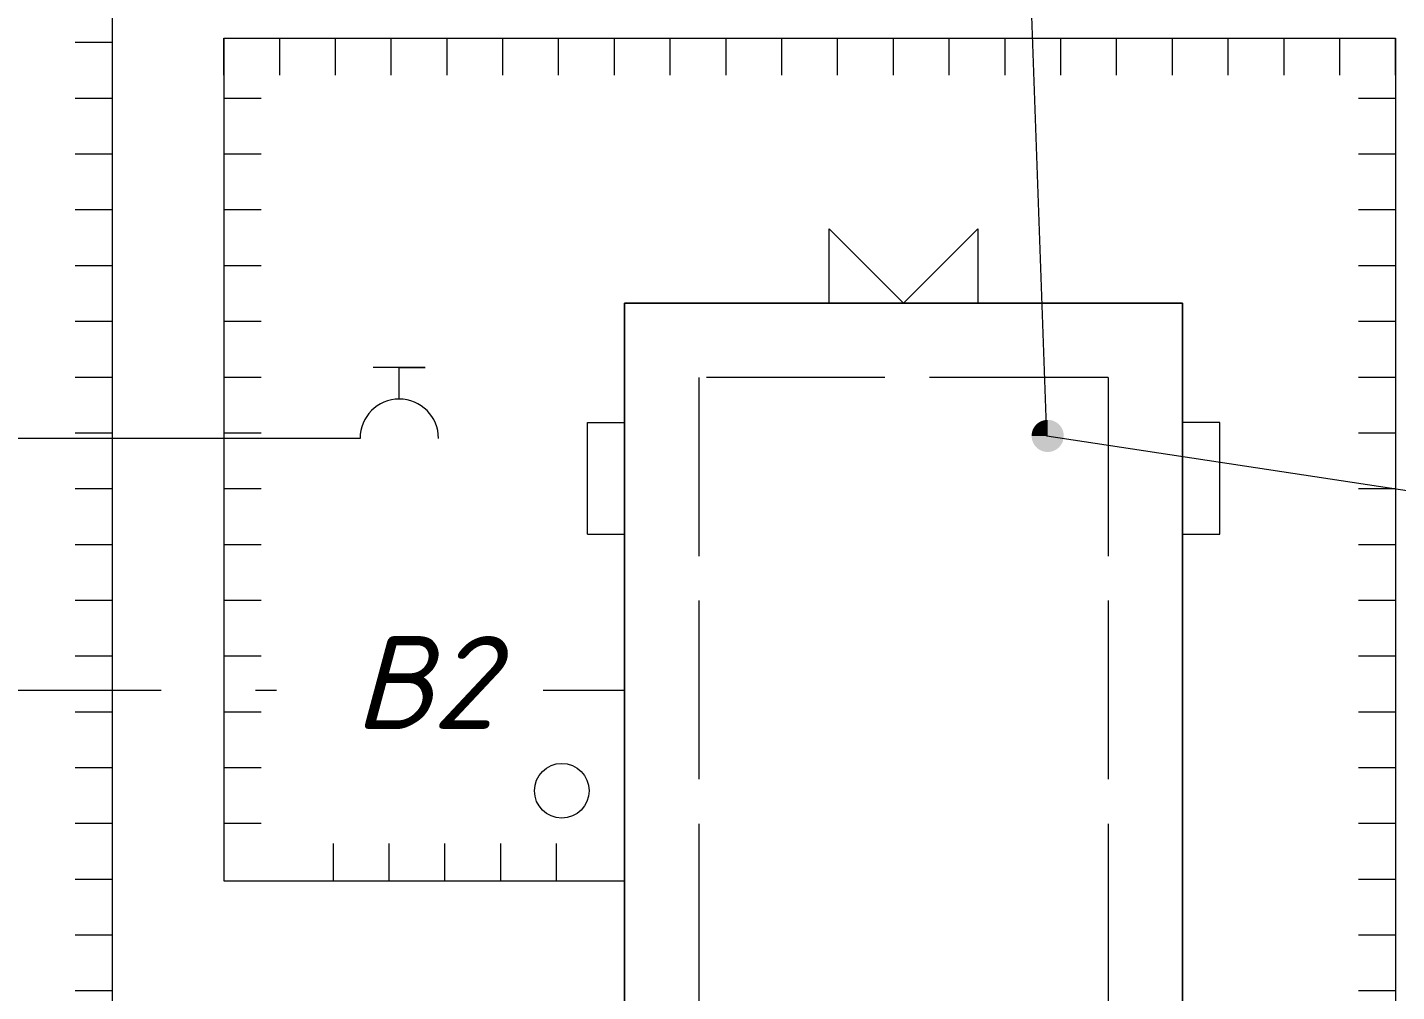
# Model space of a CAD drawing. Header units: millimetres. Extents: x 27137 to 30937, y -4667 to -569.
# Drawn here: x 30086.71 to 30123.52, y -2877.33 to -2851.4 of the extents above; entities that cross this region are included whole.
import ezdxf

# ---------------------------------------------------------------- set-up
doc = ezdxf.new("R2010")
doc.units = ezdxf.units.MM
doc.header["$LTSCALE"] = 0.4
doc.linetypes.add('ACAD_ISO02W100', pattern=[15, 12, -3])
doc.linetypes.add('штриховаяX2', pattern=[38.1, 25.4, -12.7])
doc.styles.add('Isocpeur', font='isocpeui.ttf', dxfattribs={"height": 2.5})

msp = doc.modelspace()

# ---------------------------------------------------------------- hatches: boundary and pattern name
at = {"lineweight": 15}
h = msp.add_hatch(color=256, dxfattribs=at)
h.dxf.hatch_style = 1
h.paths.add_polyline_path([(30113.7118, -2862.388), (30114.1443, -2862.388), (30114.5769, -2862.388, -1)])
h.paths.add_polyline_path([(30114.1443, -2861.9554, -0.4142136), (30114.5769, -2862.388), (30114.1443, -2862.388)])
h = msp.add_hatch(color=256, dxfattribs=at)
h.dxf.hatch_style = 1
h.paths.add_polyline_path([(30114.1443, -2861.9554), (30114.1443, -2862.388), (30113.7118, -2862.388, -0.4142136)])

# ---------------------------------------------------------------- linework, layer by layer
at = {"lineweight": 15, "ltscale": 0.5}
for p, q in [((30114.1191, -2862.395), (30113.296, -2839.0131)), ((30095.6571, -2862.4526), (30085.228, -2862.4526)), ((30136.2728, -2865.755), (30114.1191, -2862.395))]:
    msp.add_line(p, q, dxfattribs=at)
at = {"lineweight": 15}
for p, q in [((30088.9974, -2848.6887), (30088.9974, -2894.0013)), ((30088.9974, -2851.8126), (30087.9974, -2851.8126)), ((30088.9974, -2851.8126), (30087.9974, -2851.8126)), ((30088.9974, -2851.8126), (30087.9974, -2851.8126)), ((30088.9974, -2851.8126), (30087.9974, -2851.8126)), ((30088.9974, -2851.8126), (30087.9974, -2851.8126)), ((30088.9974, -2851.8126), (30087.9974, -2851.8126)), ((30088.9974, -2851.8126), (30087.9974, -2851.8126)), ((30088.9974, -2851.8126), (30087.9974, -2851.8126)), ((30088.9974, -2851.8126), (30087.9974, -2851.8126)), ((30088.9974, -2851.8126), (30087.9974, -2851.8126)), ((30088.9974, -2851.8126), (30087.9974, -2851.8126)), ((30091.9974, -2851.6887), (30091.9974, -2874.347)), ((30091.9974, -2851.6887), (30099.4974, -2851.6887)), ((30091.9974, -2851.6887), (30123.4974, -2851.6887)), ((30091.9974, -2852.6887), (30091.9974, -2851.6887)), ((30091.9974, -2852.6887), (30091.9974, -2851.6887)), ((30093.4974, -2852.6887), (30093.4974, -2851.6887)), ((30093.4974, -2852.6887), (30093.4974, -2851.6887)), ((30094.9974, -2852.6887), (30094.9974, -2851.6887)), ((30094.9974, -2852.6887), (30094.9974, -2851.6887)), ((30096.4974, -2852.6887), (30096.4974, -2851.6887)), ((30096.4974, -2852.6887), (30096.4974, -2851.6887)), ((30097.9974, -2852.6887), (30097.9974, -2851.6887)), ((30097.9974, -2852.6887), (30097.9974, -2851.6887)), ((30099.4974, -2852.6887), (30099.4974, -2851.6887)), ((30099.4974, -2852.6887), (30099.4974, -2851.6887)), ((30100.9974, -2852.6887), (30100.9974, -2851.6887)), ((30100.9974, -2852.6887), (30100.9974, -2851.6887)), ((30102.4974, -2852.6887), (30102.4974, -2851.6887)), ((30102.4974, -2852.6887), (30102.4974, -2851.6887)), ((30102.4974, -2852.6887), (30102.4974, -2851.6887)), ((30102.4974, -2852.6887), (30102.4974, -2851.6887)), ((30103.9974, -2852.6887), (30103.9974, -2851.6887)), ((30103.9974, -2852.6887), (30103.9974, -2851.6887)), ((30105.4974, -2852.6887), (30105.4974, -2851.6887)), ((30105.4974, -2852.6887), (30105.4974, -2851.6887)), ((30106.9974, -2852.6887), (30106.9974, -2851.6887)), ((30106.9974, -2852.6887), (30106.9974, -2851.6887)), ((30108.4974, -2852.6887), (30108.4974, -2851.6887)), ((30108.4974, -2852.6887), (30108.4974, -2851.6887)), ((30109.9974, -2852.6887), (30109.9974, -2851.6887)), ((30109.9974, -2852.6887), (30109.9974, -2851.6887)), ((30111.4974, -2852.6887), (30111.4974, -2851.6887)), ((30111.4974, -2852.6887), (30111.4974, -2851.6887)), ((30112.9974, -2852.6887), (30112.9974, -2851.6887)), ((30112.9974, -2852.6887), (30112.9974, -2851.6887)), ((30114.4974, -2852.6887), (30114.4974, -2851.6887)), ((30114.4974, -2852.6887), (30114.4974, -2851.6887)), ((30114.4974, -2852.6887), (30114.4974, -2851.6887)), ((30114.4974, -2852.6887), (30114.4974, -2851.6887)), ((30115.9974, -2852.6887), (30115.9974, -2851.6887)), ((30115.9974, -2852.6887), (30115.9974, -2851.6887)), ((30117.4974, -2852.6887), (30117.4974, -2851.6887)), ((30117.4974, -2852.6887), (30117.4974, -2851.6887)), ((30118.9974, -2852.6887), (30118.9974, -2851.6887)), ((30118.9974, -2852.6887), (30118.9974, -2851.6887)), ((30120.4974, -2852.6887), (30120.4974, -2851.6887)), ((30120.4974, -2852.6887), (30120.4974, -2851.6887)), ((30121.9974, -2852.6887), (30121.9974, -2851.6887)), ((30121.9974, -2852.6887), (30121.9974, -2851.6887)), ((30123.4974, -2852.6887), (30123.4974, -2851.6887)), ((30123.4974, -2852.6887), (30123.4974, -2851.6887)), ((30123.4974, -2851.6887), (30123.4974, -2913.0545)), ((30088.9974, -2853.3126), (30087.9974, -2853.3126)), ((30088.9974, -2853.3126), (30087.9974, -2853.3126)), ((30088.9974, -2853.3126), (30087.9974, -2853.3126)), ((30088.9974, -2853.3126), (30087.9974, -2853.3126)), ((30088.9974, -2853.3126), (30087.9974, -2853.3126)), ((30088.9974, -2853.3126), (30087.9974, -2853.3126)), ((30088.9974, -2853.3126), (30087.9974, -2853.3126)), ((30088.9974, -2853.3126), (30087.9974, -2853.3126)), ((30092.9974, -2853.3126), (30091.9974, -2853.3126)), ((30092.9974, -2853.3126), (30091.9974, -2853.3126)), ((30092.9974, -2853.3126), (30091.9974, -2853.3126)), ((30092.9974, -2853.3126), (30091.9974, -2853.3126)), ((30092.9974, -2853.3126), (30091.9974, -2853.3126)), ((30092.9974, -2853.3126), (30091.9974, -2853.3126)), ((30092.9974, -2853.3126), (30091.9974, -2853.3126)), ((30092.9974, -2853.3126), (30091.9974, -2853.3126)), ((30092.9974, -2853.3126), (30091.9974, -2853.3126)), ((30092.9974, -2853.3126), (30091.9974, -2853.3126)), ((30092.9974, -2853.3126), (30091.9974, -2853.3126)), ((30123.4974, -2853.3126), (30122.4974, -2853.3126)), ((30123.4974, -2853.3126), (30122.4974, -2853.3126)), ((30123.4974, -2853.3126), (30122.4974, -2853.3126)), ((30123.4974, -2853.3126), (30122.4974, -2853.3126)), ((30123.4974, -2853.3126), (30122.4974, -2853.3126)), ((30123.4974, -2853.3126), (30122.4974, -2853.3126)), ((30088.9974, -2854.8126), (30087.9974, -2854.8126)), ((30088.9974, -2854.8126), (30087.9974, -2854.8126)), ((30088.9974, -2854.8126), (30087.9974, -2854.8126)), ((30088.9974, -2854.8126), (30087.9974, -2854.8126)), ((30088.9974, -2854.8126), (30087.9974, -2854.8126)), ((30088.9974, -2854.8126), (30087.9974, -2854.8126)), ((30088.9974, -2854.8126), (30087.9974, -2854.8126)), ((30088.9974, -2854.8126), (30087.9974, -2854.8126)), ((30092.9974, -2854.8126), (30091.9974, -2854.8126)), ((30092.9974, -2854.8126), (30091.9974, -2854.8126)), ((30092.9974, -2854.8126), (30091.9974, -2854.8126)), ((30092.9974, -2854.8126), (30091.9974, -2854.8126)), ((30092.9974, -2854.8126), (30091.9974, -2854.8126)), ((30092.9974, -2854.8126), (30091.9974, -2854.8126)), ((30092.9974, -2854.8126), (30091.9974, -2854.8126)), ((30092.9974, -2854.8126), (30091.9974, -2854.8126)), ((30123.4974, -2854.8126), (30122.4974, -2854.8126)), ((30123.4974, -2854.8126), (30122.4974, -2854.8126)), ((30123.4974, -2854.8126), (30122.4974, -2854.8126)), ((30088.9974, -2856.3126), (30087.9974, -2856.3126)), ((30088.9974, -2856.3126), (30087.9974, -2856.3126)), ((30088.9974, -2856.3126), (30087.9974, -2856.3126)), ((30088.9974, -2856.3126), (30087.9974, -2856.3126)), ((30088.9974, -2856.3126), (30087.9974, -2856.3126)), ((30088.9974, -2856.3126), (30087.9974, -2856.3126)), ((30092.9974, -2856.3126), (30091.9974, -2856.3126)), ((30092.9974, -2856.3126), (30091.9974, -2856.3126)), ((30092.9974, -2856.3126), (30091.9974, -2856.3126)), ((30092.9974, -2856.3126), (30091.9974, -2856.3126)), ((30092.9974, -2856.3126), (30091.9974, -2856.3126)), ((30092.9974, -2856.3126), (30091.9974, -2856.3126)), ((30092.9974, -2856.3126), (30091.9974, -2856.3126)), ((30092.9974, -2856.3126), (30091.9974, -2856.3126)), ((30123.4974, -2856.3126), (30122.4974, -2856.3126)), ((30123.4974, -2856.3126), (30122.4974, -2856.3126)), ((30123.4974, -2856.3126), (30122.4974, -2856.3126)), ((30123.4974, -2856.3126), (30122.4974, -2856.3126)), ((30123.4974, -2856.3126), (30122.4974, -2856.3126)), ((30108.2691, -2858.8173), (30108.2691, -2856.8173)), ((30110.2691, -2858.8173), (30108.2691, -2856.8173)), ((30112.2691, -2856.8173), (30110.2691, -2858.8173)), ((30112.2691, -2856.8173), (30112.2691, -2858.8173)), ((30088.9974, -2857.8126), (30087.9974, -2857.8126)), ((30088.9974, -2857.8126), (30087.9974, -2857.8126)), ((30088.9974, -2857.8126), (30087.9974, -2857.8126)), ((30092.9974, -2857.8126), (30091.9974, -2857.8126)), ((30092.9974, -2857.8126), (30091.9974, -2857.8126)), ((30092.9974, -2857.8126), (30091.9974, -2857.8126)), ((30092.9974, -2857.8126), (30091.9974, -2857.8126)), ((30092.9974, -2857.8126), (30091.9974, -2857.8126)), ((30092.9974, -2857.8126), (30091.9974, -2857.8126)), ((30092.9974, -2857.8126), (30091.9974, -2857.8126)), ((30092.9974, -2857.8126), (30091.9974, -2857.8126)), ((30092.9974, -2857.8126), (30091.9974, -2857.8126)), ((30092.9974, -2857.8126), (30091.9974, -2857.8126)), ((30092.9974, -2857.8126), (30091.9974, -2857.8126)), ((30092.9974, -2857.8126), (30091.9974, -2857.8126)), ((30092.9974, -2857.8126), (30091.9974, -2857.8126)), ((30092.9974, -2857.8126), (30091.9974, -2857.8126)), ((30092.9974, -2857.8126), (30091.9974, -2857.8126)), ((30092.9974, -2857.8126), (30091.9974, -2857.8126)), ((30092.9974, -2857.8126), (30091.9974, -2857.8126)), ((30123.4974, -2857.8126), (30122.4974, -2857.8126)), ((30123.4974, -2857.8126), (30122.4974, -2857.8126)), ((30123.4974, -2857.8126), (30122.4974, -2857.8126)), ((30123.4974, -2857.8126), (30122.4974, -2857.8126)), ((30123.4974, -2857.8126), (30122.4974, -2857.8126)), ((30123.4974, -2857.8126), (30122.4974, -2857.8126)), ((30123.4974, -2857.8126), (30122.4974, -2857.8126)), ((30123.4974, -2857.8126), (30122.4974, -2857.8126)), ((30123.4974, -2857.8126), (30122.4974, -2857.8126)), ((30123.4974, -2857.8126), (30122.4974, -2857.8126)), ((30123.4974, -2857.8126), (30122.4974, -2857.8126)), ((30102.7691, -2903.8173), (30102.7691, -2858.8173)), ((30117.7691, -2858.8173), (30102.7691, -2858.8173)), ((30102.7691, -2858.8173), (30102.7691, -2903.8173)), ((30102.7691, -2858.8173), (30117.7691, -2858.8173)), ((30117.7691, -2858.8173), (30117.7691, -2903.8173)), ((30117.7691, -2903.8173), (30117.7691, -2858.8173)), ((30088.9974, -2859.3126), (30087.9974, -2859.3126)), ((30088.9974, -2859.3126), (30087.9974, -2859.3126)), ((30088.9974, -2859.3126), (30087.9974, -2859.3126)), ((30088.9974, -2859.3126), (30087.9974, -2859.3126)), ((30088.9974, -2859.3126), (30087.9974, -2859.3126)), ((30092.9974, -2859.3126), (30091.9974, -2859.3126)), ((30092.9974, -2859.3126), (30091.9974, -2859.3126)), ((30092.9974, -2859.3126), (30091.9974, -2859.3126)), ((30092.9974, -2859.3126), (30091.9974, -2859.3126)), ((30092.9974, -2859.3126), (30091.9974, -2859.3126)), ((30092.9974, -2859.3126), (30091.9974, -2859.3126)), ((30092.9974, -2859.3126), (30091.9974, -2859.3126)), ((30092.9974, -2859.3126), (30091.9974, -2859.3126)), ((30092.9974, -2859.3126), (30091.9974, -2859.3126)), ((30092.9974, -2859.3126), (30091.9974, -2859.3126)), ((30092.9974, -2859.3126), (30091.9974, -2859.3126)), ((30123.4974, -2859.3126), (30122.4974, -2859.3126)), ((30123.4974, -2859.3126), (30122.4974, -2859.3126)), ((30123.4974, -2859.3126), (30122.4974, -2859.3126)), ((30123.4974, -2859.3126), (30122.4974, -2859.3126)), ((30123.4974, -2859.3126), (30122.4974, -2859.3126)), ((30123.4974, -2859.3126), (30122.4974, -2859.3126)), ((30123.4974, -2859.3126), (30122.4974, -2859.3126)), ((30123.4974, -2859.3126), (30122.4974, -2859.3126)), ((30123.4974, -2859.3126), (30122.4974, -2859.3126)), ((30123.4974, -2859.3126), (30122.4974, -2859.3126)), ((30123.4974, -2859.3126), (30122.4974, -2859.3126)), ((30123.4974, -2859.3126), (30122.4974, -2859.3126)), ((30123.4974, -2859.3126), (30122.4974, -2859.3126)), ((30123.4974, -2859.3126), (30122.4974, -2859.3126)), ((30088.9974, -2860.8126), (30087.9974, -2860.8126)), ((30088.9974, -2860.8126), (30087.9974, -2860.8126)), ((30088.9974, -2860.8126), (30087.9974, -2860.8126)), ((30088.9974, -2860.8126), (30087.9974, -2860.8126)), ((30088.9974, -2860.8126), (30087.9974, -2860.8126)), ((30088.9974, -2860.8126), (30087.9974, -2860.8126)), ((30088.9974, -2860.8126), (30087.9974, -2860.8126)), ((30088.9974, -2860.8126), (30087.9974, -2860.8126)), ((30088.9974, -2860.8126), (30087.9974, -2860.8126)), ((30088.9974, -2860.8126), (30087.9974, -2860.8126)), ((30088.9974, -2860.8126), (30087.9974, -2860.8126)), ((30092.9974, -2860.8126), (30091.9974, -2860.8126)), ((30092.9974, -2860.8126), (30091.9974, -2860.8126)), ((30092.9974, -2860.8126), (30091.9974, -2860.8126)), ((30092.9974, -2860.8126), (30091.9974, -2860.8126)), ((30092.9974, -2860.8126), (30091.9974, -2860.8126)), ((30092.9974, -2860.8126), (30091.9974, -2860.8126)), ((30092.9974, -2860.8126), (30091.9974, -2860.8126)), ((30092.9974, -2860.8126), (30091.9974, -2860.8126)), ((30092.9974, -2860.8126), (30091.9974, -2860.8126)), ((30092.9974, -2860.8126), (30091.9974, -2860.8126)), ((30092.9974, -2860.8126), (30091.9974, -2860.8126)), ((30092.9974, -2860.8126), (30091.9974, -2860.8126)), ((30092.9974, -2860.8126), (30091.9974, -2860.8126)), ((30097.4124, -2860.5477), (30096.0124, -2860.5477)), ((30096.7124, -2861.3973), (30096.7124, -2860.5477)), ((30096.7124, -2860.5477), (30097.4124, -2860.5477)), ((30123.4974, -2860.8126), (30122.4974, -2860.8126)), ((30123.4974, -2860.8126), (30122.4974, -2860.8126)), ((30123.4974, -2860.8126), (30122.4974, -2860.8126)), ((30088.9974, -2862.3126), (30087.9974, -2862.3126)), ((30088.9974, -2862.3126), (30087.9974, -2862.3126)), ((30088.9974, -2862.3126), (30087.9974, -2862.3126)), ((30088.9974, -2862.3126), (30087.9974, -2862.3126)), ((30088.9974, -2862.3126), (30087.9974, -2862.3126)), ((30088.9974, -2862.3126), (30087.9974, -2862.3126)), ((30088.9974, -2862.3126), (30087.9974, -2862.3126)), ((30088.9974, -2862.3126), (30087.9974, -2862.3126)), ((30092.9974, -2862.3126), (30091.9974, -2862.3126)), ((30092.9974, -2862.3126), (30091.9974, -2862.3126)), ((30092.9974, -2862.3126), (30091.9974, -2862.3126)), ((30092.9974, -2862.3126), (30091.9974, -2862.3126)), ((30092.9974, -2862.3126), (30091.9974, -2862.3126)), ((30092.9974, -2862.3126), (30091.9974, -2862.3126)), ((30092.9974, -2862.3126), (30091.9974, -2862.3126)), ((30092.9974, -2862.3126), (30091.9974, -2862.3126)), ((30092.9974, -2862.3126), (30091.9974, -2862.3126)), ((30092.9974, -2862.3126), (30091.9974, -2862.3126)), ((30092.9974, -2862.3126), (30091.9974, -2862.3126)), ((30092.9974, -2862.3126), (30091.9974, -2862.3126)), ((30092.9974, -2862.3126), (30091.9974, -2862.3126)), ((30092.9974, -2862.3126), (30091.9974, -2862.3126)), ((30092.9974, -2862.3126), (30091.9974, -2862.3126)), ((30092.9974, -2862.3126), (30091.9974, -2862.3126)), ((30092.9974, -2862.3126), (30091.9974, -2862.3126)), ((30101.7691, -2865.0257), (30101.7691, -2862.0257)), ((30101.7691, -2862.0257), (30102.7691, -2862.0257)), ((30118.7691, -2862.0257), (30117.7691, -2862.0257)), ((30118.7691, -2865.0257), (30118.7691, -2862.0257)), ((30123.4974, -2862.3126), (30122.4974, -2862.3126)), ((30123.4974, -2862.3126), (30122.4974, -2862.3126)), ((30123.4974, -2862.3126), (30122.4974, -2862.3126)), ((30123.4974, -2862.3126), (30122.4974, -2862.3126)), ((30123.4974, -2862.3126), (30122.4974, -2862.3126)), ((30088.9974, -2863.8126), (30087.9974, -2863.8126)), ((30088.9974, -2863.8126), (30087.9974, -2863.8126)), ((30088.9974, -2863.8126), (30087.9974, -2863.8126)), ((30088.9974, -2863.8126), (30087.9974, -2863.8126)), ((30088.9974, -2863.8126), (30087.9974, -2863.8126)), ((30088.9974, -2863.8126), (30087.9974, -2863.8126)), ((30088.9974, -2863.8126), (30087.9974, -2863.8126)), ((30088.9974, -2863.8126), (30087.9974, -2863.8126)), ((30092.9974, -2863.8126), (30091.9974, -2863.8126)), ((30092.9974, -2863.8126), (30091.9974, -2863.8126)), ((30092.9974, -2863.8126), (30091.9974, -2863.8126)), ((30092.9974, -2863.8126), (30091.9974, -2863.8126)), ((30092.9974, -2863.8126), (30091.9974, -2863.8126)), ((30092.9974, -2863.8126), (30091.9974, -2863.8126)), ((30092.9974, -2863.8126), (30091.9974, -2863.8126)), ((30092.9974, -2863.8126), (30091.9974, -2863.8126)), ((30092.9974, -2863.8126), (30091.9974, -2863.8126)), ((30092.9974, -2863.8126), (30091.9974, -2863.8126)), ((30092.9974, -2863.8126), (30091.9974, -2863.8126)), ((30123.4974, -2863.8126), (30122.4974, -2863.8126)), ((30123.4974, -2863.8126), (30122.4974, -2863.8126)), ((30123.4974, -2863.8126), (30122.4974, -2863.8126)), ((30123.4974, -2863.8126), (30122.4974, -2863.8126)), ((30123.4974, -2863.8126), (30122.4974, -2863.8126)), ((30123.4974, -2863.8126), (30122.4974, -2863.8126)), ((30123.4974, -2863.8126), (30122.4974, -2863.8126)), ((30123.4974, -2863.8126), (30122.4974, -2863.8126)), ((30123.4974, -2863.8126), (30122.4974, -2863.8126)), ((30123.4974, -2863.8126), (30122.4974, -2863.8126)), ((30123.4974, -2863.8126), (30122.4974, -2863.8126)), ((30101.7691, -2865.0257), (30102.7691, -2865.0257)), ((30117.7691, -2865.0257), (30118.7691, -2865.0257)), ((30088.9974, -2865.3126), (30087.9974, -2865.3126)), ((30088.9974, -2865.3126), (30087.9974, -2865.3126)), ((30088.9974, -2865.3126), (30087.9974, -2865.3126)), ((30088.9974, -2865.3126), (30087.9974, -2865.3126)), ((30088.9974, -2865.3126), (30087.9974, -2865.3126)), ((30088.9974, -2865.3126), (30087.9974, -2865.3126)), ((30092.9974, -2865.3126), (30091.9974, -2865.3126)), ((30092.9974, -2865.3126), (30091.9974, -2865.3126)), ((30092.9974, -2865.3126), (30091.9974, -2865.3126)), ((30092.9974, -2865.3126), (30091.9974, -2865.3126)), ((30092.9974, -2865.3126), (30091.9974, -2865.3126)), ((30092.9974, -2865.3126), (30091.9974, -2865.3126)), ((30092.9974, -2865.3126), (30091.9974, -2865.3126)), ((30092.9974, -2865.3126), (30091.9974, -2865.3126)), ((30092.9974, -2865.3126), (30091.9974, -2865.3126)), ((30092.9974, -2865.3126), (30091.9974, -2865.3126)), ((30092.9974, -2865.3126), (30091.9974, -2865.3126)), ((30092.9974, -2865.3126), (30091.9974, -2865.3126)), ((30092.9974, -2865.3126), (30091.9974, -2865.3126)), ((30123.4974, -2865.3126), (30122.4974, -2865.3126)), ((30123.4974, -2865.3126), (30122.4974, -2865.3126)), ((30123.4974, -2865.3126), (30122.4974, -2865.3126)), ((30123.4974, -2865.3126), (30122.4974, -2865.3126)), ((30123.4974, -2865.3126), (30122.4974, -2865.3126)), ((30123.4974, -2865.3126), (30122.4974, -2865.3126)), ((30123.4974, -2865.3126), (30122.4974, -2865.3126)), ((30123.4974, -2865.3126), (30122.4974, -2865.3126)), ((30088.9974, -2866.8126), (30087.9974, -2866.8126)), ((30088.9974, -2866.8126), (30087.9974, -2866.8126)), ((30088.9974, -2866.8126), (30087.9974, -2866.8126)), ((30092.9974, -2866.8126), (30091.9974, -2866.8126)), ((30092.9974, -2866.8126), (30091.9974, -2866.8126)), ((30092.9974, -2866.8126), (30091.9974, -2866.8126)), ((30092.9974, -2866.8126), (30091.9974, -2866.8126)), ((30092.9974, -2866.8126), (30091.9974, -2866.8126)), ((30092.9974, -2866.8126), (30091.9974, -2866.8126)), ((30092.9974, -2866.8126), (30091.9974, -2866.8126)), ((30092.9974, -2866.8126), (30091.9974, -2866.8126)), ((30092.9974, -2866.8126), (30091.9974, -2866.8126)), ((30092.9974, -2866.8126), (30091.9974, -2866.8126)), ((30092.9974, -2866.8126), (30091.9974, -2866.8126)), ((30092.9974, -2866.8126), (30091.9974, -2866.8126)), ((30092.9974, -2866.8126), (30091.9974, -2866.8126)), ((30092.9974, -2866.8126), (30091.9974, -2866.8126)), ((30092.9974, -2866.8126), (30091.9974, -2866.8126)), ((30092.9974, -2866.8126), (30091.9974, -2866.8126)), ((30092.9974, -2866.8126), (30091.9974, -2866.8126)), ((30123.4974, -2866.8126), (30122.4974, -2866.8126)), ((30123.4974, -2866.8126), (30122.4974, -2866.8126)), ((30123.4974, -2866.8126), (30122.4974, -2866.8126)), ((30123.4974, -2866.8126), (30122.4974, -2866.8126)), ((30123.4974, -2866.8126), (30122.4974, -2866.8126)), ((30123.4974, -2866.8126), (30122.4974, -2866.8126)), ((30123.4974, -2866.8126), (30122.4974, -2866.8126)), ((30123.4974, -2866.8126), (30122.4974, -2866.8126)), ((30088.9974, -2868.3126), (30087.9974, -2868.3126)), ((30088.9974, -2868.3126), (30087.9974, -2868.3126)), ((30088.9974, -2868.3126), (30087.9974, -2868.3126)), ((30088.9974, -2868.3126), (30087.9974, -2868.3126)), ((30088.9974, -2868.3126), (30087.9974, -2868.3126)), ((30092.9974, -2868.3126), (30091.9974, -2868.3126)), ((30092.9974, -2868.3126), (30091.9974, -2868.3126)), ((30092.9974, -2868.3126), (30091.9974, -2868.3126)), ((30092.9974, -2868.3126), (30091.9974, -2868.3126)), ((30092.9974, -2868.3126), (30091.9974, -2868.3126)), ((30092.9974, -2868.3126), (30091.9974, -2868.3126)), ((30092.9974, -2868.3126), (30091.9974, -2868.3126)), ((30092.9974, -2868.3126), (30091.9974, -2868.3126)), ((30092.9974, -2868.3126), (30091.9974, -2868.3126)), ((30092.9974, -2868.3126), (30091.9974, -2868.3126)), ((30092.9974, -2868.3126), (30091.9974, -2868.3126)), ((30123.4974, -2868.3126), (30122.4974, -2868.3126)), ((30123.4974, -2868.3126), (30122.4974, -2868.3126)), ((30123.4974, -2868.3126), (30122.4974, -2868.3126)), ((30123.4974, -2868.3126), (30122.4974, -2868.3126)), ((30123.4974, -2868.3126), (30122.4974, -2868.3126)), ((30123.4974, -2868.3126), (30122.4974, -2868.3126)), ((30088.9974, -2869.8126), (30087.9974, -2869.8126)), ((30088.9974, -2869.8126), (30087.9974, -2869.8126)), ((30088.9974, -2869.8126), (30087.9974, -2869.8126)), ((30088.9974, -2869.8126), (30087.9974, -2869.8126)), ((30088.9974, -2869.8126), (30087.9974, -2869.8126)), ((30088.9974, -2869.8126), (30087.9974, -2869.8126)), ((30088.9974, -2869.8126), (30087.9974, -2869.8126)), ((30088.9974, -2869.8126), (30087.9974, -2869.8126)), ((30088.9974, -2869.8126), (30087.9974, -2869.8126)), ((30088.9974, -2869.8126), (30087.9974, -2869.8126)), ((30088.9974, -2869.8126), (30087.9974, -2869.8126)), ((30092.9974, -2869.8126), (30091.9974, -2869.8126)), ((30092.9974, -2869.8126), (30091.9974, -2869.8126)), ((30092.9974, -2869.8126), (30091.9974, -2869.8126)), ((30092.9974, -2869.8126), (30091.9974, -2869.8126)), ((30092.9974, -2869.8126), (30091.9974, -2869.8126)), ((30092.9974, -2869.8126), (30091.9974, -2869.8126)), ((30092.9974, -2869.8126), (30091.9974, -2869.8126)), ((30092.9974, -2869.8126), (30091.9974, -2869.8126)), ((30092.9974, -2869.8126), (30091.9974, -2869.8126)), ((30092.9974, -2869.8126), (30091.9974, -2869.8126)), ((30092.9974, -2869.8126), (30091.9974, -2869.8126)), ((30092.9974, -2869.8126), (30091.9974, -2869.8126)), ((30092.9974, -2869.8126), (30091.9974, -2869.8126)), ((30123.4974, -2869.8126), (30122.4974, -2869.8126)), ((30123.4974, -2869.8126), (30122.4974, -2869.8126)), ((30123.4974, -2869.8126), (30122.4974, -2869.8126)), ((30088.9974, -2871.3126), (30087.9974, -2871.3126)), ((30088.9974, -2871.3126), (30087.9974, -2871.3126)), ((30088.9974, -2871.3126), (30087.9974, -2871.3126)), ((30088.9974, -2871.3126), (30087.9974, -2871.3126)), ((30088.9974, -2871.3126), (30087.9974, -2871.3126)), ((30088.9974, -2871.3126), (30087.9974, -2871.3126)), ((30088.9974, -2871.3126), (30087.9974, -2871.3126)), ((30088.9974, -2871.3126), (30087.9974, -2871.3126)), ((30092.9974, -2871.3126), (30091.9974, -2871.3126)), ((30092.9974, -2871.3126), (30091.9974, -2871.3126)), ((30092.9974, -2871.3126), (30091.9974, -2871.3126)), ((30092.9974, -2871.3126), (30091.9974, -2871.3126)), ((30092.9974, -2871.3126), (30091.9974, -2871.3126)), ((30092.9974, -2871.3126), (30091.9974, -2871.3126)), ((30092.9974, -2871.3126), (30091.9974, -2871.3126)), ((30092.9974, -2871.3126), (30091.9974, -2871.3126)), ((30092.9974, -2871.3126), (30091.9974, -2871.3126)), ((30092.9974, -2871.3126), (30091.9974, -2871.3126)), ((30092.9974, -2871.3126), (30091.9974, -2871.3126)), ((30092.9974, -2871.3126), (30091.9974, -2871.3126)), ((30092.9974, -2871.3126), (30091.9974, -2871.3126)), ((30092.9974, -2871.3126), (30091.9974, -2871.3126)), ((30092.9974, -2871.3126), (30091.9974, -2871.3126)), ((30092.9974, -2871.3126), (30091.9974, -2871.3126)), ((30092.9974, -2871.3126), (30091.9974, -2871.3126)), ((30123.4974, -2871.3126), (30122.4974, -2871.3126)), ((30123.4974, -2871.3126), (30122.4974, -2871.3126)), ((30123.4974, -2871.3126), (30122.4974, -2871.3126)), ((30123.4974, -2871.3126), (30122.4974, -2871.3126)), ((30123.4974, -2871.3126), (30122.4974, -2871.3126)), ((30088.9974, -2872.8126), (30087.9974, -2872.8126)), ((30088.9974, -2872.8126), (30087.9974, -2872.8126)), ((30088.9974, -2872.8126), (30087.9974, -2872.8126)), ((30088.9974, -2872.8126), (30087.9974, -2872.8126)), ((30088.9974, -2872.8126), (30087.9974, -2872.8126)), ((30088.9974, -2872.8126), (30087.9974, -2872.8126)), ((30088.9974, -2872.8126), (30087.9974, -2872.8126)), ((30088.9974, -2872.8126), (30087.9974, -2872.8126)), ((30092.9974, -2872.8126), (30091.9974, -2872.8126)), ((30092.9974, -2872.8126), (30091.9974, -2872.8126)), ((30092.9974, -2872.8126), (30091.9974, -2872.8126)), ((30092.9974, -2872.8126), (30091.9974, -2872.8126)), ((30092.9974, -2872.8126), (30091.9974, -2872.8126)), ((30092.9974, -2872.8126), (30091.9974, -2872.8126)), ((30092.9974, -2872.8126), (30091.9974, -2872.8126)), ((30092.9974, -2872.8126), (30091.9974, -2872.8126)), ((30092.9974, -2872.8126), (30091.9974, -2872.8126)), ((30092.9974, -2872.8126), (30091.9974, -2872.8126)), ((30092.9974, -2872.8126), (30091.9974, -2872.8126)), ((30123.4974, -2872.8126), (30122.4974, -2872.8126)), ((30123.4974, -2872.8126), (30122.4974, -2872.8126)), ((30123.4974, -2872.8126), (30122.4974, -2872.8126)), ((30123.4974, -2872.8126), (30122.4974, -2872.8126)), ((30123.4974, -2872.8126), (30122.4974, -2872.8126)), ((30123.4974, -2872.8126), (30122.4974, -2872.8126)), ((30123.4974, -2872.8126), (30122.4974, -2872.8126)), ((30123.4974, -2872.8126), (30122.4974, -2872.8126)), ((30123.4974, -2872.8126), (30122.4974, -2872.8126)), ((30123.4974, -2872.8126), (30122.4974, -2872.8126)), ((30123.4974, -2872.8126), (30122.4974, -2872.8126)), ((30094.9406, -2874.347), (30094.9406, -2873.347)), ((30094.9406, -2874.347), (30094.9406, -2873.347)), ((30096.4406, -2874.347), (30096.4406, -2873.347)), ((30096.4406, -2874.347), (30096.4406, -2873.347)), ((30097.9406, -2874.347), (30097.9406, -2873.347)), ((30097.9406, -2874.347), (30097.9406, -2873.347)), ((30097.9406, -2874.347), (30097.9406, -2873.347)), ((30097.9406, -2874.347), (30097.9406, -2873.347)), ((30099.4406, -2874.347), (30099.4406, -2873.347)), ((30099.4406, -2874.347), (30099.4406, -2873.347)), ((30100.9406, -2874.347), (30100.9406, -2873.347)), ((30100.9406, -2874.347), (30100.9406, -2873.347)), ((30088.9974, -2874.3126), (30087.9974, -2874.3126)), ((30088.9974, -2874.3126), (30087.9974, -2874.3126)), ((30088.9974, -2874.3126), (30087.9974, -2874.3126)), ((30088.9974, -2874.3126), (30087.9974, -2874.3126)), ((30088.9974, -2874.3126), (30087.9974, -2874.3126)), ((30088.9974, -2874.3126), (30087.9974, -2874.3126)), ((30091.9974, -2874.347), (30102.7691, -2874.347)), ((30123.4974, -2874.3126), (30122.4974, -2874.3126)), ((30123.4974, -2874.3126), (30122.4974, -2874.3126)), ((30123.4974, -2874.3126), (30122.4974, -2874.3126)), ((30123.4974, -2874.3126), (30122.4974, -2874.3126)), ((30123.4974, -2874.3126), (30122.4974, -2874.3126)), ((30123.4974, -2874.3126), (30122.4974, -2874.3126)), ((30123.4974, -2874.3126), (30122.4974, -2874.3126)), ((30123.4974, -2874.3126), (30122.4974, -2874.3126)), ((30088.9974, -2875.8126), (30087.9974, -2875.8126)), ((30088.9974, -2875.8126), (30087.9974, -2875.8126)), ((30088.9974, -2875.8126), (30087.9974, -2875.8126)), ((30123.4974, -2875.8126), (30122.4974, -2875.8126)), ((30123.4974, -2875.8126), (30122.4974, -2875.8126)), ((30123.4974, -2875.8126), (30122.4974, -2875.8126)), ((30123.4974, -2875.8126), (30122.4974, -2875.8126)), ((30123.4974, -2875.8126), (30122.4974, -2875.8126)), ((30123.4974, -2875.8126), (30122.4974, -2875.8126)), ((30123.4974, -2875.8126), (30122.4974, -2875.8126)), ((30123.4974, -2875.8126), (30122.4974, -2875.8126)), ((30088.9974, -2877.3126), (30087.9974, -2877.3126)), ((30088.9974, -2877.3126), (30087.9974, -2877.3126)), ((30088.9974, -2877.3126), (30087.9974, -2877.3126)), ((30088.9974, -2877.3126), (30087.9974, -2877.3126)), ((30088.9974, -2877.3126), (30087.9974, -2877.3126)), ((30123.4974, -2877.3126), (30122.4974, -2877.3126)), ((30123.4974, -2877.3126), (30122.4974, -2877.3126)), ((30123.4974, -2877.3126), (30122.4974, -2877.3126)), ((30123.4974, -2877.3126), (30122.4974, -2877.3126)), ((30123.4974, -2877.3126), (30122.4974, -2877.3126)), ((30123.4974, -2877.3126), (30122.4974, -2877.3126))]:
    msp.add_line(p, q, dxfattribs=at)
at = {"linetype": 'ACAD_ISO02W100', "lineweight": 15}
for p, q in [((30115.7691, -2860.8173), (30104.7691, -2860.8173)), ((30104.7691, -2860.8173), (30104.7691, -2901.8173)), ((30115.7691, -2860.8173), (30115.7691, -2901.8173))]:
    msp.add_line(p, q, dxfattribs=at)
at = {"linetype": 'штриховаяX2', "lineweight": 15, "ltscale": 0.5}
for p, q in [((30085.228, -2869.2271), (30093.4163, -2869.2271)), ((30100.5815, -2869.2271), (30102.7691, -2869.2271))]:
    msp.add_line(p, q, dxfattribs=at)
at = {"lineweight": 15}
msp.add_circle((30101.0812, -2871.9279), 0.7344, dxfattribs=at)
msp.add_arc((30096.7124, -2862.4526), 1.0553, 0, 180, dxfattribs=at)

# ---------------------------------------------------------------- texts
at = {"linetype": 'штриховаяX2', "lineweight": 15, "insert": (30099.2858, -2867.7676), "char_height": 2.5, "attachment_point": 3, "style": 'Isocpeur'}
msp.add_mtext_dynamic_manual_height_columns('В2', width=5.498522, gutter_width=12.5, heights=[0], dxfattribs=at)

doc.saveas('drawing.dxf')
